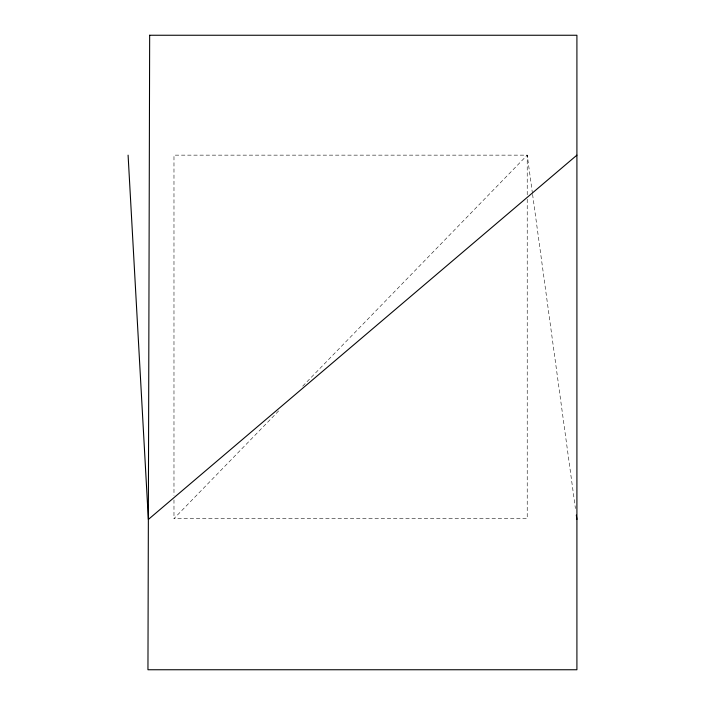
<?xml version="1.0" encoding="UTF-8"?>
<svg xmlns="http://www.w3.org/2000/svg" width="705" height="705" viewBox="0 0 705 705"><rect width="100%" height="100%" fill="white"/><g stroke="black" fill="none" stroke-linecap="round" stroke-linejoin="round"><path stroke-width="0.53" stroke-dasharray="3.52 2.64" d="M527.225 199.198L527.225 518.589L173.976 518.589L278.96 410.583M302.709 386.146L527.225 155.144L532.434 193.32M532.583 194.404L575.43 508.534M527.225 194.791L527.225 155.144L173.976 155.144L173.976 495.465M173.976 499.871L173.976 518.589"/><path stroke-width="1.06" d="M576.91 155.144L148.358 519.444L128.09 155.144M576.32 515.082L576.91 519.444M149.663 35.25L147.953 669.75L576.91 669.75L576.91 35.25L149.663 35.25"/></g></svg>
